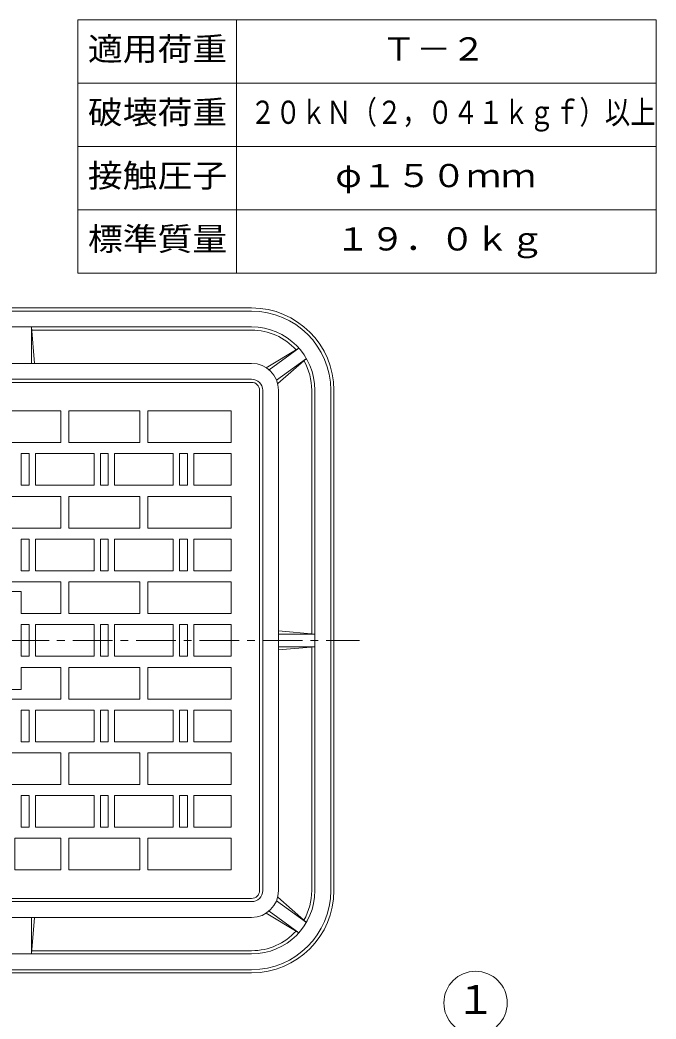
# Model space of a CAD drawing. Units: millimetres, scale not verified. Extents: x -461 to 384, y -567 to 704.
# Drawn here: x -17 to 384, y 73 to 704 of the extents above; entities that cross this region are included whole.
import ezdxf
from ezdxf.enums import TextEntityAlignment as Align

# ---------------------------------------------------------------- set-up
doc = ezdxf.new("R2010")
doc.units = ezdxf.units.MM
doc.header["$LTSCALE"] = 5
doc.linetypes.add('CHAIN1', pattern=[8, 5, -1, 1, -1])
for name, color, linetype, lineweight in [('0-0', 3, 'Continuous', 9), ('0-1', 2, 'Continuous', 9), ('1-4', 7, 'Continuous', 9), ('F-0', 7, 'Continuous', 9)]:
    doc.layers.add(name, color=color, linetype=linetype, lineweight=lineweight)
doc.layers.add('F-4', color=7, linetype='Continuous')
doc.styles.add('ＭＳ ゴシック', font='')
doc.styles.get('ＭＳ ゴシック').set_extended_font_data('MS Gothic')

msp = doc.modelspace()

# ---------------------------------------------------------------- linework, layer by layer
at = {"layer": '0-0'}
for p, q in [((-307.189, 521.961), (128.811, 521.961)), ((-307.189, 519.961), (128.811, 519.961)), ((-307.189, 509.961), (128.811, 509.961)), ((-10.189, 509.961), (-8.189, 486.961)), ((-10.189, 509.961), (-10.189, 486.961)), ((-10.015, 507.961), (128.811, 507.961)), ((-307.189, 486.961), (128.811, 486.961)), ((144.537, 476.418), (163.384, 490.078)), ((145.278, 474.186), (163.384, 490.078)), ((-307.189, 476.961), (128.811, 476.961)), ((135.811, 153.961), (135.811, 469.961)), ((145.811, 153.961), (145.811, 469.961)), ((166.811, 316.135), (166.811, 469.961)), ((168.811, 153.961), (168.811, 469.961)), ((178.811, 153.961), (178.811, 469.961)), ((180.811, 153.961), (180.811, 469.961)), ((168.811, 315.961), (145.811, 317.961)), ((168.811, 315.961), (145.811, 315.961)), ((168.811, 307.961), (145.811, 305.961)), ((168.811, 307.961), (145.811, 307.961)), ((166.811, 153.961), (166.811, 307.787)), ((-307.189, 146.961), (128.811, 146.961)), ((144.537, 147.503), (163.384, 133.843)), ((145.278, 149.736), (163.384, 133.843)), ((158.689, 127.366), (138.054, 139.693)), ((139.842, 141.026), (158.689, 127.366)), ((-307.189, 136.961), (128.811, 136.961)), ((-10.189, 113.961), (-8.189, 136.961)), ((-10.189, 113.961), (-10.189, 136.961)), ((-307.189, 113.961), (128.811, 113.961)), ((-10.015, 115.961), (128.811, 115.961)), ((-307.189, 103.961), (128.811, 103.961)), ((-307.189, 101.961), (128.811, 101.961))]:
    msp.add_line(p, q, dxfattribs=at)
at = {"layer": '0-0', "linetype": 'CHAIN1'}
msp.add_line((-384.068, 311.961), (196.926, 311.961), dxfattribs=at)
at = {"layer": '0-0'}
msp.add_lwpolyline([(139.842, 482.896), (158.689, 496.556), (138.054, 484.228)], dxfattribs=at)
for centre, radius, start, end in [((128.811, 469.961), 52, 0, 90), ((128.811, 469.961), 50, 0, 90), ((128.811, 469.961), 40, 0, 90), ((128.811, 469.961), 38, 42.24951, 90), ((128.811, 469.961), 17, 0, 90), ((128.811, 469.961), 38, 0, 29.6031), ((128.811, 469.961), 7, 0, 90), ((128.811, 153.961), 7, 270, 0), ((128.811, 153.961), 17, 270, 0), ((128.811, 153.961), 40, 270, 0), ((128.811, 153.961), 50, 270, 0), ((128.811, 153.961), 52, 270, 0), ((128.811, 153.961), 38, 330.3969, 0), ((128.811, 153.961), 38, 270, 317.75049)]:
    msp.add_arc(centre, radius, start, end, dxfattribs=at)
at = {"layer": '0-1'}
for p, q in [((-307.189, 474.961), (128.811, 474.961)), ((133.811, 153.961), (133.811, 469.961)), ((-36.689, 456.961), (8.311, 456.961)), ((13.311, 436.961), (13.311, 456.961)), ((13.311, 456.961), (58.311, 456.961)), ((63.311, 436.961), (63.311, 456.961)), ((63.311, 456.961), (113.311, 456.961)), ((113.311, 456.961), (115.811, 456.961)), ((115.811, 436.961), (115.811, 456.961)), ((63.311, 436.961), (115.811, 436.961)), ((-16.689, 409.961), (-16.689, 429.961)), ((-16.689, 429.961), (-11.689, 429.961)), ((-7.689, 429.961), (29.311, 429.961)), ((-7.689, 409.961), (-7.689, 429.961)), ((29.311, 409.961), (29.311, 429.961)), ((33.311, 409.961), (33.311, 429.961)), ((33.311, 429.961), (38.311, 429.961)), ((42.311, 429.961), (79.311, 429.961)), ((42.311, 409.961), (42.311, 429.961)), ((79.311, 409.961), (79.311, 429.961)), ((92.311, 409.961), (92.311, 429.961)), ((92.311, 429.961), (115.811, 429.961)), ((-7.689, 409.961), (29.311, 409.961)), ((42.311, 409.961), (79.311, 409.961)), ((-36.689, 402.961), (8.311, 402.961)), ((13.311, 382.961), (13.311, 402.961)), ((13.311, 402.961), (58.311, 402.961)), ((63.311, 382.961), (63.311, 402.961)), ((63.311, 402.961), (115.811, 402.961)), ((115.811, 382.961), (115.811, 402.961)), ((63.311, 382.961), (115.811, 382.961)), ((-16.689, 355.961), (-16.689, 375.961)), ((-16.689, 375.961), (-11.689, 375.961)), ((-7.689, 375.961), (29.311, 375.961)), ((-7.689, 355.961), (-7.689, 375.961)), ((29.311, 355.961), (29.311, 375.961)), ((33.311, 355.961), (33.311, 375.961)), ((33.311, 375.961), (38.311, 375.961)), ((42.311, 375.961), (79.311, 375.961)), ((42.311, 355.961), (42.311, 375.961)), ((79.311, 355.961), (79.311, 375.961)), ((92.311, 355.961), (92.311, 375.961)), ((92.311, 375.961), (115.811, 375.961)), ((-7.689, 355.961), (29.311, 355.961)), ((42.311, 355.961), (79.311, 355.961)), ((-36.689, 348.961), (8.311, 348.961)), ((8.311, 328.961), (8.311, 348.961)), ((13.311, 328.961), (13.311, 348.961)), ((13.311, 348.961), (58.311, 348.961)), ((63.311, 328.961), (63.311, 348.961)), ((63.311, 348.961), (115.811, 348.961)), ((-36.689, 342.961), (-16.689, 342.961)), ((-16.689, 342.961), (-16.689, 328.961)), ((-16.689, 328.961), (8.311, 328.961)), ((-16.689, 321.961), (-11.689, 321.961)), ((-16.689, 321.961), (-16.689, 301.961)), ((-11.689, 301.961), (-11.689, 321.961)), ((-7.689, 321.961), (29.311, 321.961)), ((-7.689, 301.961), (-7.689, 321.961)), ((29.311, 301.961), (29.311, 321.961)), ((33.311, 301.961), (33.311, 321.961)), ((33.311, 321.961), (38.311, 321.961)), ((42.311, 321.961), (79.311, 321.961)), ((42.311, 301.961), (42.311, 321.961)), ((79.311, 301.961), (79.311, 321.961)), ((92.311, 301.961), (92.311, 321.961)), ((92.311, 321.961), (115.811, 321.961)), ((-16.689, 301.961), (-11.689, 301.961)), ((-7.689, 301.961), (29.311, 301.961)), ((42.311, 301.961), (79.311, 301.961)), ((-16.689, 294.961), (8.311, 294.961)), ((-16.689, 294.961), (-16.689, 280.961)), ((13.311, 274.961), (13.311, 294.961)), ((13.311, 294.961), (58.311, 294.961)), ((63.311, 274.961), (63.311, 294.961)), ((63.311, 294.961), (115.811, 294.961)), ((115.811, 274.961), (115.811, 294.961)), ((-36.689, 280.961), (-16.689, 280.961)), ((63.311, 274.961), (115.811, 274.961)), ((-16.689, 247.961), (-16.689, 267.961)), ((-16.689, 267.961), (-11.689, 267.961)), ((-7.689, 267.961), (29.311, 267.961)), ((-7.689, 247.961), (-7.689, 267.961)), ((29.311, 247.961), (29.311, 267.961)), ((33.311, 247.961), (33.311, 267.961)), ((33.311, 267.961), (38.311, 267.961)), ((42.311, 267.961), (79.311, 267.961)), ((42.311, 247.961), (42.311, 267.961)), ((79.311, 247.961), (79.311, 267.961)), ((92.311, 247.961), (92.311, 267.961)), ((92.311, 267.961), (115.811, 267.961)), ((-7.689, 247.961), (29.311, 247.961)), ((42.311, 247.961), (79.311, 247.961)), ((-36.689, 240.961), (8.311, 240.961)), ((13.311, 220.961), (13.311, 240.961)), ((13.311, 240.961), (58.311, 240.961)), ((63.311, 220.961), (63.311, 240.961)), ((63.311, 240.961), (115.811, 240.961)), ((115.811, 220.961), (115.811, 240.961)), ((63.311, 220.961), (115.811, 220.961)), ((-16.689, 193.961), (-16.689, 213.961)), ((-16.689, 213.961), (-11.689, 213.961)), ((-7.689, 213.961), (29.311, 213.961)), ((-7.689, 193.961), (-7.689, 213.961)), ((29.311, 193.961), (29.311, 213.961)), ((33.311, 193.961), (33.311, 213.961)), ((33.311, 213.961), (38.311, 213.961)), ((42.311, 213.961), (79.311, 213.961)), ((42.311, 193.961), (42.311, 213.961)), ((79.311, 193.961), (79.311, 213.961)), ((92.311, 193.961), (92.311, 213.961)), ((92.311, 213.961), (115.811, 213.961)), ((-7.689, 193.961), (29.311, 193.961)), ((42.311, 193.961), (79.311, 193.961)), ((-20.689, 186.961), (8.311, 186.961)), ((8.311, 166.961), (8.311, 186.961)), ((13.311, 166.961), (13.311, 186.961)), ((13.311, 186.961), (58.311, 186.961)), ((63.311, 166.961), (63.311, 186.961)), ((63.311, 186.961), (115.811, 186.961)), ((115.811, 166.961), (115.811, 186.961)), ((63.311, 166.961), (115.811, 166.961)), ((-307.189, 148.961), (128.811, 148.961))]:
    msp.add_line(p, q, dxfattribs=at)
for points in [[(-36.689, 436.961), (8.311, 436.961), (8.311, 456.961)], [(13.311, 436.961), (58.311, 436.961), (58.311, 456.961)], [(-16.689, 409.961), (-11.689, 409.961), (-11.689, 429.961)], [(33.311, 409.961), (38.311, 409.961), (38.311, 429.961)], [(83.311, 409.961), (83.311, 429.961), (88.311, 429.961)], [(83.311, 409.961), (88.311, 409.961), (88.311, 429.961)], [(92.311, 409.961), (115.811, 409.961), (115.811, 429.961)], [(-36.689, 382.961), (8.311, 382.961), (8.311, 402.961)], [(13.311, 382.961), (58.311, 382.961), (58.311, 402.961)], [(-16.689, 355.961), (-11.689, 355.961), (-11.689, 375.961)], [(33.311, 355.961), (38.311, 355.961), (38.311, 375.961)], [(83.311, 355.961), (83.311, 375.961), (88.311, 375.961)], [(83.311, 355.961), (88.311, 355.961), (88.311, 375.961)], [(92.311, 355.961), (115.811, 355.961), (115.811, 375.961)], [(13.311, 328.961), (58.311, 328.961), (58.311, 348.961)], [(63.311, 328.961), (115.811, 328.961), (115.811, 348.961)], [(33.311, 301.961), (38.311, 301.961), (38.311, 321.961)], [(83.311, 301.961), (83.311, 321.961), (88.311, 321.961)], [(83.311, 301.961), (88.311, 301.961), (88.311, 321.961)], [(92.311, 301.961), (115.811, 301.961), (115.811, 321.961)], [(-36.689, 274.961), (8.311, 274.961), (8.311, 294.961)], [(13.311, 274.961), (58.311, 274.961), (58.311, 294.961)], [(-16.689, 247.961), (-11.689, 247.961), (-11.689, 267.961)], [(33.311, 247.961), (38.311, 247.961), (38.311, 267.961)], [(83.311, 247.961), (83.311, 267.961), (88.311, 267.961)], [(83.311, 247.961), (88.311, 247.961), (88.311, 267.961)], [(92.311, 247.961), (115.811, 247.961), (115.811, 267.961)], [(-36.689, 220.961), (8.311, 220.961), (8.311, 240.961)], [(13.311, 220.961), (58.311, 220.961), (58.311, 240.961)], [(-16.689, 193.961), (-11.689, 193.961), (-11.689, 213.961)], [(33.311, 193.961), (38.311, 193.961), (38.311, 213.961)], [(83.311, 193.961), (83.311, 213.961), (88.311, 213.961)], [(83.311, 193.961), (88.311, 193.961), (88.311, 213.961)], [(92.311, 193.961), (115.811, 193.961), (115.811, 213.961)], [(-20.689, 186.961), (-20.689, 166.961), (8.311, 166.961)], [(13.311, 166.961), (58.311, 166.961), (58.311, 186.961)]]:
    msp.add_lwpolyline(points, dxfattribs=at)
for centre, start, end in [((128.811, 469.961), 0, 90), ((128.811, 153.961), 270, 0)]:
    msp.add_arc(centre, 5, start, end, dxfattribs=at)
at = {"layer": '1-4'}
msp.add_circle((270.229, 83), 20, dxfattribs=at)
at = {"layer": 'F-0'}
for p, q in [((19.189, 543.851), (19.189, 703.851)), ((119.189, 543.851), (119.189, 703.851)), ((384.189, 663.851), (19.189, 663.851)), ((384.189, 663.851), (19.189, 663.851)), ((384.189, 623.851), (19.189, 623.851)), ((384.189, 623.851), (19.189, 623.851)), ((384.189, 583.851), (19.189, 583.851)), ((384.189, 583.851), (19.189, 583.851)), ((19.189, 543.851), (384.189, 543.851))]:
    msp.add_line(p, q, dxfattribs=at)
msp.add_lwpolyline([(19.189, 703.851), (384.189, 703.851), (384.189, 543.851)], dxfattribs=at)

# ---------------------------------------------------------------- texts
at = {"layer": '1-4', "color": 3, "style": 'ＭＳ ゴシック'}
msp.add_text('１', height=18.33, dxfattribs=at).set_placement((257.729, 70.5), align=Align.BOTTOM_LEFT)
at = {"layer": 'F-4', "style": 'ＭＳ ゴシック'}
for s, width, p in [('適用荷重', 1.1, (25.439, 673.851)), ('Ｔ－２', 1.1, (210.814, 673.851)), ('破壊荷重', 1.1, (25.439, 633.851)), ('２０ｋＮ（２，０４１ｋｇｆ）以上', 0.8, (127.939, 633.851)), ('接触圧子', 1.1, (25.439, 593.851)), ('φ１５０ｍｍ', 1.1, (181.689, 593.851)), ('標準質量', 1.1, (25.439, 553.851)), ('１９．０ｋｇ', 1.1, (181.689, 553.851))]:
    msp.add_text(s, height=14.66, dxfattribs=dict(at, width=width)).set_placement(p, align=Align.BOTTOM_LEFT)

doc.saveas('drawing.dxf')
